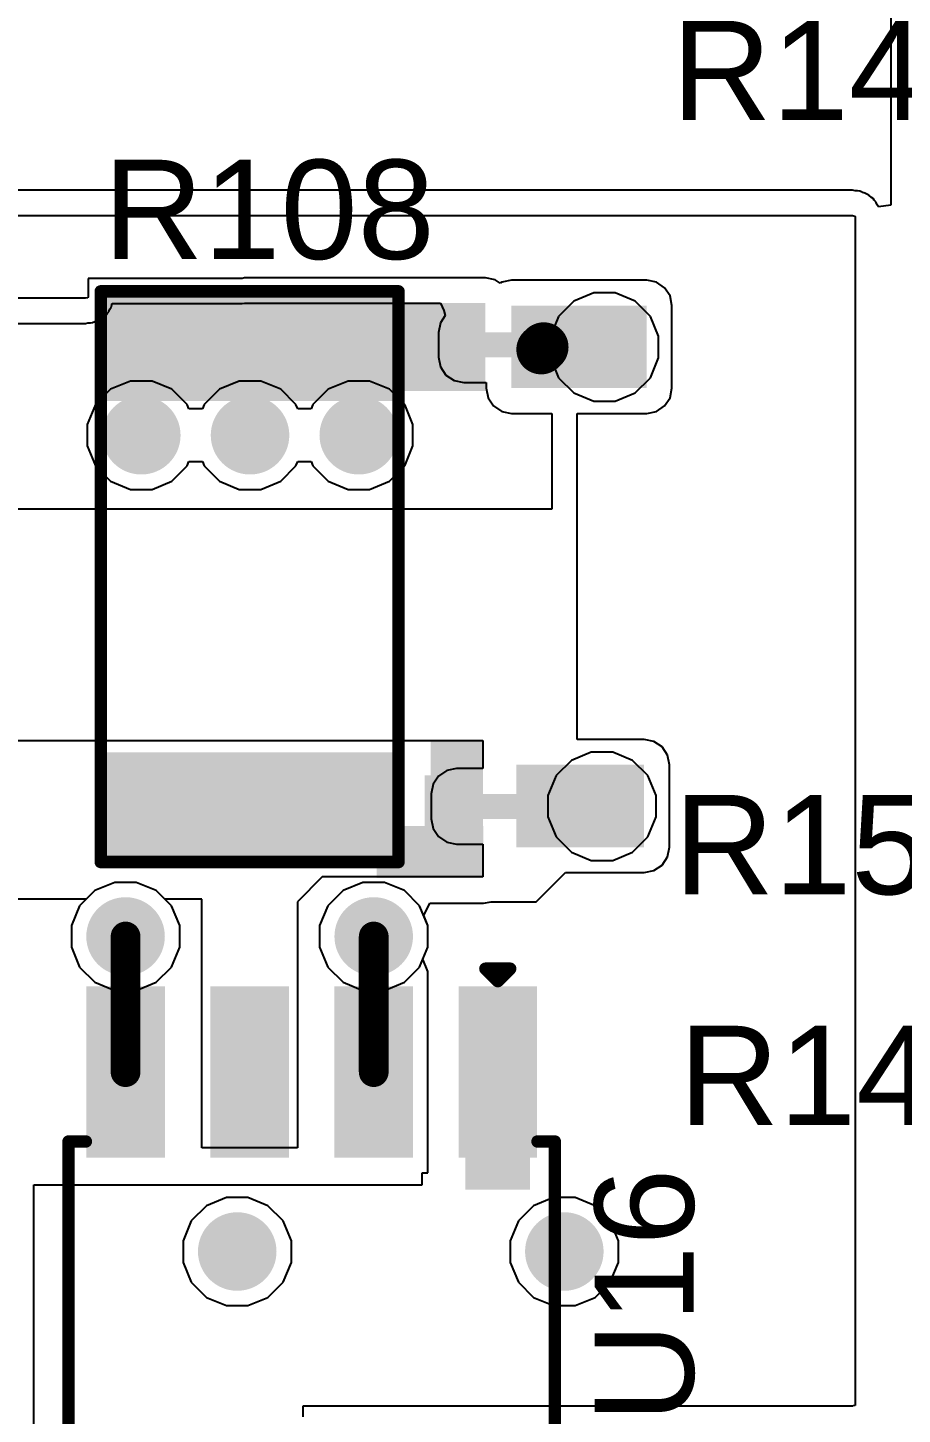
# Model space of a CAD drawing. Header units: millimetres. Extents: x 0 to 5423, y 0 to 5425.
# Drawn here: x 132.65 to 141.61, y 11.26 to 25.46 of the extents above; entities that cross this region are included whole.
import ezdxf

# ---------------------------------------------------------------- set-up
doc = ezdxf.new("R2010")
doc.units = ezdxf.units.MM
for name, color, linetype in [('BottomLayer', 5, 'Continuous'), ('BottomSolder', 6, 'Continuous'), ('TopLayer', 1, 'Continuous'), ('TopOverlay', 2, 'Continuous'), ('TopPaste', 8, 'Continuous'), ('TopSolder', 216, 'Continuous'), ('ViaHoleLayer', 16, 'Continuous')]:
    doc.layers.add(name, color=color, linetype=linetype)
doc.styles.add('Arial', font='', dxfattribs={"height": 0.2})
doc.styles.get('Arial').set_extended_font_data('Arial')

# ---------------------------------------------------------------- blocks, each defined once
blk = doc.blocks.new('N___T___P___62')
at = {"layer": 'TopLayer'}
for points in [[(-0.699, -0.318), (-0.699, 0.318), (-0.241, 0.318), (-0.241, -0.318)], [(0.241, -0.318), (0.241, 0.318), (0.699, 0.318), (0.699, -0.318)], [(-0.388, -0.125), (0.374, -0.125), (0.374, 0.129), (-0.388, 0.129)]]:
    blk.add_hatch(color=1, dxfattribs=at).paths.add_polyline_path(points)
at = {"layer": 'TopPaste'}
for points in [[(-0.699, -0.318), (-0.699, 0.318), (-0.241, 0.318), (-0.241, -0.318)], [(0.241, -0.318), (0.241, 0.318), (0.699, 0.318), (0.699, -0.318)]]:
    blk.add_hatch(color=8, dxfattribs=at).paths.add_polyline_path(points)
blk = doc.blocks.new('N___T___P___63')
at = {"layer": 'TopLayer'}
for points in [[(-0.699, -0.318), (-0.699, 0.318), (-0.241, 0.318), (-0.241, -0.318)], [(0.241, -0.318), (0.241, 0.318), (0.699, 0.318), (0.699, -0.318)], [(-0.389, -0.125), (0.373, -0.125), (0.373, 0.129), (-0.389, 0.129)]]:
    blk.add_hatch(color=1, dxfattribs=at).paths.add_polyline_path(points)
at = {"layer": 'TopPaste'}
for points in [[(-0.699, -0.318), (-0.699, 0.318), (-0.241, 0.318), (-0.241, -0.318)], [(0.241, -0.318), (0.241, 0.318), (0.699, 0.318), (0.699, -0.318)]]:
    blk.add_hatch(color=8, dxfattribs=at).paths.add_polyline_path(points)
blk = doc.blocks.new('SOIC_8_127')
at = {"layer": 'TopLayer'}
for points in [[(-1.925, 2.205), (-1.925, 1.605), (-3.475, 1.605), (-3.475, 2.205)], [(3.475, 2.205), (3.475, 1.605), (1.925, 1.605), (1.925, 2.205)], [(-1.925, 0.935), (-1.925, 0.335), (-3.475, 0.335), (-3.475, 0.935)], [(3.475, 0.935), (3.475, 0.335), (1.925, 0.335), (1.925, 0.935)], [(-1.925, -0.335), (-1.925, -0.935), (-3.475, -0.935), (-3.475, -0.335)], [(3.475, -0.335), (3.475, -0.935), (1.925, -0.935), (1.925, -0.335)], [(-1.925, -1.605), (-1.925, -2.205), (-3.475, -2.205), (-3.475, -1.605)], [(3.475, -1.605), (3.475, -2.205), (1.925, -2.205), (1.925, -1.605)]]:
    blk.add_hatch(color=1, dxfattribs=at).paths.add_polyline_path(points)
at = {"layer": 'TopOverlay'}
blk.add_hatch(color=2, dxfattribs=at).paths.add_polyline_path([(-1.828, 1.574), (-1.498, 1.574), (-1.498, 2.234), (-1.828, 2.234)])
at = {"layer": 'TopPaste'}
for points in [[(-1.925, 2.205), (-1.925, 1.605), (-3.475, 1.605), (-3.475, 2.205)], [(3.475, 2.205), (3.475, 1.605), (1.925, 1.605), (1.925, 2.205)], [(-1.925, 0.935), (-1.925, 0.335), (-3.475, 0.335), (-3.475, 0.935)], [(3.475, 0.935), (3.475, 0.335), (1.925, 0.335), (1.925, 0.935)], [(-1.925, -0.335), (-1.925, -0.935), (-3.475, -0.935), (-3.475, -0.335)], [(3.475, -0.335), (3.475, -0.935), (1.925, -0.935), (1.925, -0.335)], [(-1.925, -1.605), (-1.925, -2.205), (-3.475, -2.205), (-3.475, -1.605)], [(3.475, -1.605), (3.475, -2.205), (1.925, -2.205), (1.925, -1.605)]]:
    blk.add_hatch(color=8, dxfattribs=at).paths.add_polyline_path(points)
at = {"layer": 'TopSolder'}
for points in [[(-1.823, 2.307), (-1.823, 1.503), (-3.577, 1.503), (-3.577, 2.307)], [(3.577, 2.307), (3.577, 1.503), (1.823, 1.503), (1.823, 2.307)], [(-1.823, 1.037), (-1.823, 0.233), (-3.577, 0.233), (-3.577, 1.037)], [(3.577, 1.037), (3.577, 0.233), (1.823, 0.233), (1.823, 1.037)], [(-1.823, -0.233), (-1.823, -1.037), (-3.577, -1.037), (-3.577, -0.233)], [(3.577, -0.233), (3.577, -1.037), (1.823, -1.037), (1.823, -0.233)], [(-1.823, -1.503), (-1.823, -2.307), (-3.577, -2.307), (-3.577, -1.503)], [(3.577, -1.503), (3.577, -2.307), (1.823, -2.307), (1.823, -1.503)]]:
    blk.add_hatch(color=216, dxfattribs=at).paths.add_polyline_path(points)
at = {"layer": 'TopOverlay', "const_width": 0.127}
for points in [[(-1.991, 2.311), (-1.991, 2.489)], [(1.991, 2.489), (-1.991, 2.489)], [(1.991, 2.311), (1.991, 2.489)], [(-3.632, 1.905), (-3.759, 2.032)], [(-3.759, 1.778), (-3.759, 2.032)], [(-3.759, 1.778), (-3.632, 1.905)], [(-1.991, -2.489), (-1.991, -2.311)], [(1.991, -2.489), (1.991, -2.311)], [(1.991, -2.489), (-1.991, -2.489)]]:
    blk.add_lwpolyline(points, dxfattribs=at)
at = {"layer": 'TopOverlay', "const_width": 0.0635}
for points in [[(-2.022, 2.489, 1), (-1.959, 2.489, 1)], [(-2.022, 2.489, 1), (-1.959, 2.489, 1)], [(1.959, 2.489, 1), (2.022, 2.489, 1)], [(1.959, 2.489, 1), (2.022, 2.489, 1)], [(-2.022, 2.311, 1), (-1.959, 2.311, 1)], [(1.959, 2.311, 1), (2.022, 2.311, 1)], [(-3.791, 2.032, 1), (-3.727, 2.032, 1)], [(-3.791, 2.032, 1), (-3.727, 2.032, 1)], [(-3.664, 1.905, 1), (-3.6, 1.905, 1)], [(-3.664, 1.905, 1), (-3.6, 1.905, 1)], [(-3.791, 1.778, 1), (-3.727, 1.778, 1)], [(-3.791, 1.778, 1), (-3.727, 1.778, 1)], [(-2.022, -2.311, 1), (-1.959, -2.311, 1)], [(1.959, -2.311, 1), (2.022, -2.311, 1)], [(-2.022, -2.489, 1), (-1.959, -2.489, 1)], [(-2.022, -2.489, 1), (-1.959, -2.489, 1)], [(1.959, -2.489, 1), (2.022, -2.489, 1)], [(1.959, -2.489, 1), (2.022, -2.489, 1)]]:
    blk.add_lwpolyline(points, format="xyb", close=True, dxfattribs=at)
blk = doc.blocks.new('RES_2010_196')
at = {"layer": 'TopLayer'}
for points in [[(-2.8, 1.4), (-1.9, 1.4), (-1.9, -1.4), (-2.8, -1.4)], [(1.9, 1.4), (2.8, 1.4), (2.8, -1.4), (1.9, -1.4)]]:
    blk.add_hatch(color=1, dxfattribs=at).paths.add_polyline_path(points)
at = {"layer": 'TopPaste'}
for points in [[(-2.8, 1.4), (-1.9, 1.4), (-1.9, -1.4), (-2.8, -1.4)], [(1.9, 1.4), (2.8, 1.4), (2.8, -1.4), (1.9, -1.4)]]:
    blk.add_hatch(color=8, dxfattribs=at).paths.add_polyline_path(points)
at = {"layer": 'TopSolder'}
for points in [[(-2.902, 1.502), (-1.798, 1.502), (-1.798, -1.502), (-2.902, -1.502)], [(1.798, 1.502), (2.902, 1.502), (2.902, -1.502), (1.798, -1.502)]]:
    blk.add_hatch(color=216, dxfattribs=at).paths.add_polyline_path(points)
at = {"layer": 'TopOverlay', "const_width": 0.127}
for points in [[(-2.921, -1.524), (-2.921, 1.524)], [(2.921, 1.524), (-2.921, 1.524)], [(2.921, -1.524), (2.921, 1.524)], [(2.921, -1.524), (-2.921, -1.524)]]:
    blk.add_lwpolyline(points, dxfattribs=at)
at = {"layer": 'TopOverlay', "const_width": 0.0635}
for points in [[(-2.953, 1.524, 1), (-2.889, 1.524, 1)], [(-2.953, 1.524, 1), (-2.889, 1.524, 1)], [(2.889, 1.524, 1), (2.953, 1.524, 1)], [(2.889, 1.524, 1), (2.953, 1.524, 1)], [(-2.953, -1.524, 1), (-2.889, -1.524, 1)], [(-2.953, -1.524, 1), (-2.889, -1.524, 1)], [(2.889, -1.524, 1), (2.953, -1.524, 1)], [(2.889, -1.524, 1), (2.953, -1.524, 1)]]:
    blk.add_lwpolyline(points, format="xyb", close=True, dxfattribs=at)

msp = doc.modelspace()

# ---------------------------------------------------------------- hatches: boundary and pattern name
at = {"layer": 'BottomLayer'}
h = msp.add_hatch(color=5, dxfattribs=at)
edge = h.paths.add_edge_path()
edge.add_arc((138.557, 22.187), 0.3, 0, 360)
h = msp.add_hatch(color=5, dxfattribs=at)
edge = h.paths.add_edge_path()
edge.add_arc((133.816, 21.285), 0.3, 0, 360)
h = msp.add_hatch(color=5, dxfattribs=at)
edge = h.paths.add_edge_path()
edge.add_arc((134.929, 21.285), 0.3, 0, 360)
h = msp.add_hatch(color=5, dxfattribs=at)
edge = h.paths.add_edge_path()
edge.add_arc((136.042, 21.285), 0.3, 0, 360)
h = msp.add_hatch(color=5, dxfattribs=at)
edge = h.paths.add_edge_path()
edge.add_arc((138.532, 17.487), 0.3, 0, 360)
h = msp.add_hatch(color=5, dxfattribs=at)
edge = h.paths.add_edge_path()
edge.add_arc((133.655, 16.154), 0.3, 0, 360)
h = msp.add_hatch(color=5, dxfattribs=at)
edge = h.paths.add_edge_path()
edge.add_arc((136.195, 16.154), 0.3, 0, 360)
h = msp.add_hatch(color=5, dxfattribs=at)
edge = h.paths.add_edge_path()
edge.add_arc((134.798, 12.929), 0.3, 0, 360)
h = msp.add_hatch(color=5, dxfattribs=at)
edge = h.paths.add_edge_path()
edge.add_arc((138.146, 12.929), 0.3, 0, 360)
at = {"layer": 'BottomSolder'}
h = msp.add_hatch(color=6, dxfattribs=at)
edge = h.paths.add_edge_path()
edge.add_arc((138.557, 22.187), 0.402, 0, 360)
h = msp.add_hatch(color=6, dxfattribs=at)
edge = h.paths.add_edge_path()
edge.add_arc((133.816, 21.285), 0.402, 0, 360)
h = msp.add_hatch(color=6, dxfattribs=at)
edge = h.paths.add_edge_path()
edge.add_arc((134.929, 21.285), 0.402, 0, 360)
h = msp.add_hatch(color=6, dxfattribs=at)
edge = h.paths.add_edge_path()
edge.add_arc((136.042, 21.285), 0.402, 0, 360)
h = msp.add_hatch(color=6, dxfattribs=at)
edge = h.paths.add_edge_path()
edge.add_arc((138.532, 17.487), 0.402, 0, 360)
h = msp.add_hatch(color=6, dxfattribs=at)
edge = h.paths.add_edge_path()
edge.add_arc((133.655, 16.154), 0.402, 0, 360)
h = msp.add_hatch(color=6, dxfattribs=at)
edge = h.paths.add_edge_path()
edge.add_arc((136.195, 16.154), 0.402, 0, 360)
h = msp.add_hatch(color=6, dxfattribs=at)
edge = h.paths.add_edge_path()
edge.add_arc((134.798, 12.929), 0.402, 0, 360)
h = msp.add_hatch(color=6, dxfattribs=at)
edge = h.paths.add_edge_path()
edge.add_arc((138.146, 12.929), 0.402, 0, 360)
at = {"layer": 'TopLayer'}
for points in [[(137.338, 22.637), (134.874, 22.637), (134.874, 21.737), (137.338, 21.737)], [(137.605, 21.768), (138.989, 21.768), (138.989, 22.612), (137.605, 22.612)], [(136.779, 16.764), (137.312, 16.764), (137.312, 18.161), (136.779, 18.161)], [(137.655, 17.068), (138.963, 17.068), (138.963, 17.912), (137.655, 17.912)], [(137.317, 16.753), (137.317, 17.286), (136.224, 17.286), (136.224, 16.753)]]:
    msp.add_hatch(color=1, dxfattribs=at).paths.add_polyline_path(points)
h = msp.add_hatch(color=1, dxfattribs=at)
edge = h.paths.add_edge_path()
edge.add_arc((138.557, 22.187), 0.3, 0, 360)
h = msp.add_hatch(color=1, dxfattribs=at)
edge = h.paths.add_edge_path()
edge.add_arc((133.816, 21.285), 0.3, 0, 360)
h = msp.add_hatch(color=1, dxfattribs=at)
edge = h.paths.add_edge_path()
edge.add_arc((134.929, 21.285), 0.3, 0, 360)
h = msp.add_hatch(color=1, dxfattribs=at)
edge = h.paths.add_edge_path()
edge.add_arc((136.042, 21.285), 0.3, 0, 360)
h = msp.add_hatch(color=1, dxfattribs=at)
edge = h.paths.add_edge_path()
edge.add_arc((138.532, 17.487), 0.3, 0, 360)
h = msp.add_hatch(color=1, dxfattribs=at)
edge = h.paths.add_edge_path()
edge.add_arc((133.655, 16.154), 0.3, 0, 360)
h = msp.add_hatch(color=1, dxfattribs=at)
edge = h.paths.add_edge_path()
edge.add_arc((136.195, 16.154), 0.3, 0, 360)
h = msp.add_hatch(color=1, dxfattribs=at)
edge = h.paths.add_edge_path()
edge.add_arc((134.798, 12.929), 0.3, 0, 360)
h = msp.add_hatch(color=1, dxfattribs=at)
edge = h.paths.add_edge_path()
edge.add_arc((138.146, 12.929), 0.3, 0, 360)
at = {"layer": 'TopSolder'}
h = msp.add_hatch(color=216, dxfattribs=at)
edge = h.paths.add_edge_path()
edge.add_arc((138.557, 22.187), 0.402, 0, 360)
h = msp.add_hatch(color=216, dxfattribs=at)
edge = h.paths.add_edge_path()
edge.add_arc((133.816, 21.285), 0.402, 0, 360)
h = msp.add_hatch(color=216, dxfattribs=at)
edge = h.paths.add_edge_path()
edge.add_arc((134.929, 21.285), 0.402, 0, 360)
h = msp.add_hatch(color=216, dxfattribs=at)
edge = h.paths.add_edge_path()
edge.add_arc((136.042, 21.285), 0.402, 0, 360)
h = msp.add_hatch(color=216, dxfattribs=at)
edge = h.paths.add_edge_path()
edge.add_arc((138.532, 17.487), 0.402, 0, 360)
h = msp.add_hatch(color=216, dxfattribs=at)
edge = h.paths.add_edge_path()
edge.add_arc((133.655, 16.154), 0.402, 0, 360)
h = msp.add_hatch(color=216, dxfattribs=at)
edge = h.paths.add_edge_path()
edge.add_arc((136.195, 16.154), 0.402, 0, 360)
h = msp.add_hatch(color=216, dxfattribs=at)
edge = h.paths.add_edge_path()
edge.add_arc((134.798, 12.929), 0.402, 0, 360)
h = msp.add_hatch(color=216, dxfattribs=at)
edge = h.paths.add_edge_path()
edge.add_arc((138.146, 12.929), 0.402, 0, 360)
at = {"layer": 'ViaHoleLayer'}
h = msp.add_hatch(color=16, dxfattribs=at)
edge = h.paths.add_edge_path()
edge.add_arc((138.557, 22.187), 0.15, 0, 360)
h = msp.add_hatch(color=16, dxfattribs=at)
edge = h.paths.add_edge_path()
edge.add_arc((133.816, 21.285), 0.15, 0, 360)
h = msp.add_hatch(color=16, dxfattribs=at)
edge = h.paths.add_edge_path()
edge.add_arc((134.929, 21.285), 0.15, 0, 360)
h = msp.add_hatch(color=16, dxfattribs=at)
edge = h.paths.add_edge_path()
edge.add_arc((136.042, 21.285), 0.15, 0, 360)
h = msp.add_hatch(color=16, dxfattribs=at)
edge = h.paths.add_edge_path()
edge.add_arc((138.532, 17.487), 0.15, 0, 360)
h = msp.add_hatch(color=16, dxfattribs=at)
edge = h.paths.add_edge_path()
edge.add_arc((133.655, 16.154), 0.15, 0, 360)
h = msp.add_hatch(color=16, dxfattribs=at)
edge = h.paths.add_edge_path()
edge.add_arc((136.195, 16.154), 0.15, 0, 360)
h = msp.add_hatch(color=16, dxfattribs=at)
edge = h.paths.add_edge_path()
edge.add_arc((134.798, 12.929), 0.15, 0, 360)
h = msp.add_hatch(color=16, dxfattribs=at)
edge = h.paths.add_edge_path()
edge.add_arc((138.146, 12.929), 0.15, 0, 360)

# ---------------------------------------------------------------- linework, layer by layer
at = {"layer": 'BottomLayer'}
for p, q in [((138.447, 22.741), (138.243, 22.657)), ((138.667, 22.741), (138.447, 22.741)), ((138.871, 22.657), (138.667, 22.741)), ((138.243, 22.657), (138.087, 22.501)), ((139.027, 22.501), (138.871, 22.657)), ((138.087, 22.501), (138.003, 22.298)), ((139.111, 22.298), (139.027, 22.501)), ((138.003, 22.298), (138.003, 22.077)), ((139.111, 22.077), (139.111, 22.298)), ((138.003, 22.077), (138.087, 21.874)), ((139.027, 21.874), (139.111, 22.077)), ((138.087, 21.874), (138.243, 21.718)), ((138.871, 21.718), (139.027, 21.874)), ((133.502, 21.755), (133.346, 21.599)), ((133.706, 21.839), (133.502, 21.755)), ((133.926, 21.839), (133.706, 21.839)), ((134.13, 21.755), (133.926, 21.839)), ((134.286, 21.599), (134.13, 21.755)), ((134.615, 21.755), (134.459, 21.599)), ((134.819, 21.839), (134.615, 21.755)), ((135.039, 21.839), (134.819, 21.839)), ((135.243, 21.755), (135.039, 21.839)), ((135.399, 21.599), (135.243, 21.755)), ((135.729, 21.755), (135.573, 21.599)), ((135.932, 21.839), (135.729, 21.755)), ((136.153, 21.839), (135.932, 21.839)), ((136.356, 21.755), (136.153, 21.839)), ((136.512, 21.599), (136.356, 21.755)), ((138.243, 21.718), (138.447, 21.633)), ((138.667, 21.633), (138.871, 21.718)), ((133.346, 21.599), (133.262, 21.395)), ((134.304, 21.555), (134.286, 21.599)), ((134.459, 21.599), (134.441, 21.555)), ((135.417, 21.555), (135.399, 21.599)), ((135.573, 21.599), (135.555, 21.555)), ((136.596, 21.395), (136.512, 21.599)), ((138.447, 21.633), (138.667, 21.633)), ((134.441, 21.555), (134.304, 21.555)), ((135.555, 21.555), (135.417, 21.555)), ((133.262, 21.395), (133.262, 21.175)), ((136.596, 21.175), (136.596, 21.395)), ((133.262, 21.175), (133.346, 20.971)), ((136.512, 20.971), (136.596, 21.175)), ((134.286, 20.971), (134.304, 21.015)), ((134.304, 21.015), (134.441, 21.015)), ((134.441, 21.015), (134.459, 20.971)), ((135.399, 20.971), (135.417, 21.015)), ((135.417, 21.015), (135.555, 21.015)), ((135.555, 21.015), (135.573, 20.971)), ((133.346, 20.971), (133.502, 20.816)), ((134.13, 20.816), (134.286, 20.971)), ((134.459, 20.971), (134.615, 20.816)), ((135.243, 20.816), (135.399, 20.971)), ((135.573, 20.971), (135.729, 20.816)), ((136.356, 20.816), (136.512, 20.971)), ((133.502, 20.816), (133.706, 20.731)), ((133.706, 20.731), (133.926, 20.731)), ((133.926, 20.731), (134.13, 20.816)), ((134.615, 20.816), (134.819, 20.731)), ((134.819, 20.731), (135.039, 20.731)), ((135.039, 20.731), (135.243, 20.816)), ((135.729, 20.816), (135.932, 20.731)), ((135.932, 20.731), (136.153, 20.731)), ((136.153, 20.731), (136.356, 20.816)), ((138.421, 18.041), (138.218, 17.957)), ((138.642, 18.041), (138.421, 18.041)), ((138.845, 17.957), (138.642, 18.041)), ((138.218, 17.957), (138.062, 17.801)), ((139.001, 17.801), (138.845, 17.957)), ((138.062, 17.801), (137.978, 17.598)), ((139.086, 17.598), (139.001, 17.801)), ((137.978, 17.598), (137.978, 17.377)), ((139.086, 17.377), (139.086, 17.598)), ((137.978, 17.377), (138.062, 17.174)), ((139.001, 17.174), (139.086, 17.377)), ((138.062, 17.174), (138.218, 17.018)), ((138.845, 17.018), (139.001, 17.174)), ((138.218, 17.018), (138.421, 16.933)), ((138.421, 16.933), (138.642, 16.933)), ((138.642, 16.933), (138.845, 17.018)), ((133.341, 16.624), (133.185, 16.468)), ((133.545, 16.708), (133.341, 16.624)), ((133.765, 16.708), (133.545, 16.708)), ((133.969, 16.624), (133.765, 16.708)), ((134.124, 16.468), (133.969, 16.624)), ((135.881, 16.624), (135.725, 16.468)), ((136.085, 16.708), (135.881, 16.624)), ((136.305, 16.708), (136.085, 16.708)), ((136.509, 16.624), (136.305, 16.708)), ((136.664, 16.468), (136.509, 16.624)), ((133.185, 16.468), (133.101, 16.265)), ((134.209, 16.265), (134.124, 16.468)), ((135.725, 16.468), (135.641, 16.265)), ((136.749, 16.265), (136.664, 16.468)), ((133.101, 16.265), (133.101, 16.044)), ((134.209, 16.044), (134.209, 16.265)), ((135.641, 16.265), (135.641, 16.044)), ((136.749, 16.044), (136.749, 16.265)), ((133.101, 16.044), (133.185, 15.841)), ((134.124, 15.841), (134.209, 16.044)), ((135.641, 16.044), (135.725, 15.841)), ((136.664, 15.841), (136.749, 16.044)), ((133.185, 15.841), (133.341, 15.685)), ((133.969, 15.685), (134.124, 15.841)), ((135.725, 15.841), (135.881, 15.685)), ((136.509, 15.685), (136.664, 15.841)), ((133.341, 15.685), (133.545, 15.6)), ((133.765, 15.6), (133.969, 15.685)), ((135.881, 15.685), (136.085, 15.6)), ((136.305, 15.6), (136.509, 15.685)), ((133.545, 15.6), (133.765, 15.6)), ((136.085, 15.6), (136.305, 15.6)), ((134.484, 13.398), (134.328, 13.242)), ((134.688, 13.483), (134.484, 13.398)), ((134.908, 13.483), (134.688, 13.483)), ((135.112, 13.398), (134.908, 13.483)), ((135.268, 13.242), (135.112, 13.398)), ((137.832, 13.398), (137.676, 13.242)), ((138.036, 13.483), (137.832, 13.398)), ((138.256, 13.483), (138.036, 13.483)), ((138.46, 13.398), (138.256, 13.483)), ((138.615, 13.242), (138.46, 13.398)), ((134.328, 13.242), (134.244, 13.039)), ((135.352, 13.039), (135.268, 13.242)), ((137.676, 13.242), (137.592, 13.039)), ((138.7, 13.039), (138.615, 13.242)), ((134.244, 13.039), (134.244, 12.818)), ((135.352, 12.818), (135.352, 13.039)), ((137.592, 13.039), (137.592, 12.818)), ((138.7, 12.818), (138.7, 13.039)), ((134.244, 12.818), (134.328, 12.615)), ((135.268, 12.615), (135.352, 12.818)), ((137.592, 12.818), (137.676, 12.615)), ((138.615, 12.615), (138.7, 12.818)), ((134.328, 12.615), (134.484, 12.459)), ((135.112, 12.459), (135.268, 12.615)), ((137.676, 12.615), (137.832, 12.459)), ((138.46, 12.459), (138.615, 12.615)), ((134.484, 12.459), (134.688, 12.375)), ((134.688, 12.375), (134.908, 12.375)), ((134.908, 12.375), (135.112, 12.459)), ((137.832, 12.459), (138.036, 12.375)), ((138.036, 12.375), (138.256, 12.375)), ((138.256, 12.375), (138.46, 12.459))]:
    msp.add_line(p, q, dxfattribs=at)
at = {"layer": 'TopLayer'}
for p, q in [((141.488, 29.528), (141.488, 23.639)), ((141.097, 23.792), (132.39, 23.792)), ((141.122, 23.787), (141.097, 23.792)), ((141.147, 23.787), (141.122, 23.787)), ((141.17, 23.783), (141.147, 23.787)), ((141.194, 23.773), (141.17, 23.783)), ((141.196, 23.772), (141.194, 23.773)), ((141.198, 23.771), (141.196, 23.772)), ((141.212, 23.766), (141.198, 23.771)), ((141.222, 23.764), (141.212, 23.766)), ((141.23, 23.758), (141.222, 23.764)), ((141.263, 23.744), (141.23, 23.758)), ((141.289, 23.719), (141.263, 23.744)), ((141.263, 23.744), (141.263, 23.744)), ((141.263, 23.744), (141.263, 23.744)), ((141.306, 23.707), (141.289, 23.719)), ((141.317, 23.691), (141.306, 23.707)), ((141.335, 23.673), (141.317, 23.691)), ((141.338, 23.668), (141.335, 23.673)), ((141.335, 23.673), (141.335, 23.673)), ((141.335, 23.673), (141.335, 23.673)), ((141.347, 23.645), (141.338, 23.668)), ((141.362, 23.623), (141.347, 23.645)), ((141.488, 23.639), (141.362, 23.623)), ((132.39, 23.533), (141.097, 23.533)), ((141.097, 23.533), (141.119, 23.529)), ((141.119, 23.529), (141.122, 23.524)), ((141.122, 23.524), (141.122, 11.353)), ((134.849, 22.891), (133.271, 22.891)), ((133.271, 22.891), (133.271, 22.697)), ((134.874, 22.896), (134.849, 22.891)), ((137.338, 22.896), (134.874, 22.896)), ((137.437, 22.877), (137.338, 22.896)), ((137.49, 22.841), (137.437, 22.877)), ((137.605, 22.871), (137.505, 22.851)), ((138.989, 22.871), (137.605, 22.871)), ((139.088, 22.851), (138.989, 22.871)), ((137.505, 22.851), (137.49, 22.841)), ((139.172, 22.795), (139.088, 22.851)), ((139.228, 22.711), (139.172, 22.795)), ((139.248, 22.612), (139.228, 22.711)), ((133.245, 22.688), (131.374, 22.688)), ((133.268, 22.692), (133.245, 22.688)), ((133.27, 22.695), (133.268, 22.692)), ((133.271, 22.697), (133.27, 22.695)), ((133.485, 22.551), (133.495, 22.575)), ((133.495, 22.575), (133.509, 22.596)), ((133.509, 22.596), (133.51, 22.598)), ((133.51, 22.598), (133.515, 22.623)), ((133.51, 22.598), (133.51, 22.598)), ((133.51, 22.598), (133.51, 22.598)), ((133.515, 22.623), (133.519, 22.632)), ((133.519, 22.632), (134.849, 22.632)), ((134.849, 22.632), (134.874, 22.637)), ((134.874, 22.637), (134.9, 22.637)), ((134.9, 22.637), (134.9, 22.637)), ((134.9, 22.637), (136.878, 22.637)), ((136.878, 22.637), (136.913, 22.563)), ((139.248, 21.768), (139.248, 22.612)), ((131.798, 22.429), (133.245, 22.429)), ((133.245, 22.429), (133.27, 22.434)), ((133.27, 22.434), (133.296, 22.434)), ((133.296, 22.434), (133.318, 22.438)), ((133.318, 22.438), (133.342, 22.448)), ((133.342, 22.448), (133.344, 22.448)), ((133.344, 22.448), (133.347, 22.45)), ((133.347, 22.45), (133.354, 22.453)), ((133.354, 22.453), (133.369, 22.456)), ((133.369, 22.456), (133.382, 22.464)), ((133.382, 22.464), (133.412, 22.477)), ((133.412, 22.477), (133.435, 22.5)), ((133.412, 22.477), (133.412, 22.477)), ((133.412, 22.477), (133.412, 22.477)), ((133.435, 22.5), (133.453, 22.512)), ((133.453, 22.512), (133.465, 22.53)), ((133.465, 22.53), (133.483, 22.548)), ((133.483, 22.548), (133.485, 22.551)), ((136.877, 22.437), (136.857, 22.338)), ((136.926, 22.51), (136.877, 22.437)), ((136.913, 22.563), (136.926, 22.51)), ((136.857, 22.338), (136.857, 22.084)), ((136.857, 22.084), (136.877, 21.985)), ((136.877, 21.985), (136.933, 21.901)), ((136.933, 21.901), (137.017, 21.845)), ((137.017, 21.845), (137.116, 21.825)), ((137.116, 21.825), (137.346, 21.825)), ((137.346, 21.825), (137.346, 21.768)), ((137.346, 21.768), (137.365, 21.669)), ((139.228, 21.669), (139.248, 21.768)), ((137.365, 21.669), (137.421, 21.585)), ((137.421, 21.585), (137.505, 21.529)), ((139.088, 21.529), (139.172, 21.585)), ((139.172, 21.585), (139.228, 21.669)), ((137.505, 21.529), (137.605, 21.509)), ((137.605, 21.509), (138.019, 21.509)), ((138.019, 21.509), (138.019, 20.528)), ((138.278, 18.171), (138.278, 21.509)), ((138.278, 21.509), (138.989, 21.509)), ((138.989, 21.509), (139.088, 21.529)), ((138.019, 20.528), (132.15, 20.528)), ((138.963, 18.171), (138.278, 18.171)), ((139.063, 18.151), (138.963, 18.171)), ((132.318, 18.161), (137.312, 18.161)), ((137.312, 18.161), (137.312, 17.872)), ((139.147, 18.095), (139.063, 18.151)), ((139.203, 18.011), (139.147, 18.095)), ((139.222, 17.912), (139.203, 18.011)), ((139.222, 17.068), (139.222, 17.912)), ((136.858, 17.796), (136.802, 17.712)), ((136.942, 17.852), (136.858, 17.796)), ((137.041, 17.872), (136.942, 17.852)), ((137.312, 17.872), (137.041, 17.872)), ((136.802, 17.712), (136.782, 17.613)), ((136.782, 17.613), (136.782, 17.359)), ((136.782, 17.359), (136.802, 17.26)), ((136.802, 17.26), (136.858, 17.176)), ((136.858, 17.176), (136.942, 17.119)), ((136.942, 17.119), (137.041, 17.1)), ((137.041, 17.1), (137.312, 17.1)), ((137.312, 17.1), (137.312, 16.764)), ((139.203, 16.969), (139.222, 17.068)), ((139.147, 16.885), (139.203, 16.969)), ((135.669, 16.764), (135.415, 16.51)), ((137.312, 16.764), (135.669, 16.764)), ((137.859, 16.509), (138.158, 16.809)), ((138.158, 16.809), (138.963, 16.809)), ((138.963, 16.809), (139.063, 16.829)), ((139.063, 16.829), (139.147, 16.885)), ((133.341, 16.624), (133.252, 16.535)), ((133.545, 16.708), (133.341, 16.624)), ((133.765, 16.708), (133.545, 16.708)), ((133.969, 16.624), (133.765, 16.708)), ((134.057, 16.535), (133.969, 16.624)), ((133.252, 16.535), (132.435, 16.535)), ((134.434, 16.535), (134.057, 16.535)), ((134.434, 13.99), (134.434, 16.535)), ((135.415, 16.51), (135.415, 13.99)), ((136.707, 16.367), (136.769, 16.494)), ((136.769, 16.494), (137.317, 16.494)), ((137.317, 16.494), (137.396, 16.509)), ((137.396, 16.509), (137.859, 16.509)), ((136.749, 16.265), (136.707, 16.367)), ((136.749, 16.044), (136.749, 16.265)), ((136.698, 15.921), (136.749, 16.044)), ((136.748, 15.794), (136.698, 15.921)), ((136.749, 15.794), (136.748, 15.794)), ((136.749, 13.736), (136.749, 15.794)), ((135.415, 13.99), (134.434, 13.99)), ((136.69, 13.613), (136.69, 13.736)), ((136.69, 13.736), (136.749, 13.736)), ((132.715, 13.486), (132.715, 13.613)), ((132.715, 13.613), (136.69, 13.613)), ((132.715, 10.576), (132.715, 13.486)), ((135.521, 11.345), (135.471, 11.345)), ((135.471, 11.345), (135.471, 11.238)), ((141.097, 11.345), (135.521, 11.345)), ((135.521, 11.345), (135.521, 11.345)), ((141.099, 11.346), (141.097, 11.345)), ((141.103, 11.348), (141.099, 11.346)), ((141.121, 11.352), (141.103, 11.348)), ((141.122, 11.353), (141.121, 11.352)), ((141.121, 11.352), (141.121, 11.352)), ((141.121, 11.352), (141.121, 11.352))]:
    msp.add_line(p, q, dxfattribs=at)
for points, const_width in [([(137.909, 22.162), (137.935, 22.187)], 0.508), ([(133.655, 14.765), (133.655, 16.154)], 0.305), ([(136.195, 14.765), (136.195, 16.154)], 0.305)]:
    msp.add_lwpolyline(points, dxfattribs=dict(at, const_width=const_width))
for points, const_width in [([(137.808, 22.187, 1), (138.062, 22.187, 1)], 0.254), ([(137.782, 22.162, 1), (138.036, 22.162, 1)], 0.254), ([(133.579, 16.154, 1), (133.731, 16.154, 1)], 0.152), ([(136.119, 16.154, 1), (136.271, 16.154, 1)], 0.152), ([(133.579, 14.765, 1), (133.731, 14.765, 1)], 0.152), ([(136.119, 14.765, 1), (136.271, 14.765, 1)], 0.152)]:
    msp.add_lwpolyline(points, format="xyb", close=True, dxfattribs=dict(at, const_width=const_width))

# ---------------------------------------------------------------- block references
for name, p, rotation in [('RES_2010_196', (134.925, 19.837), 270), ('N___T___P___62', (137.49, 22.213), 180), ('N___T___P___63', (137.414, 17.487), 180), ('SOIC_8_127', (135.56, 12.065), 270)]:
    msp.add_blockref(name, p, dxfattribs=dict(rotation=rotation))

# ---------------------------------------------------------------- texts
at = {"layer": 'TopOverlay', "style": 'Arial'}
for s, p in [('R148', (139.243, 24.511)), ('R108', (133.427, 23.089)), ('R153', (139.269, 16.586)), ('R147', (139.32, 14.224))]:
    msp.add_text(s, height=1.016, dxfattribs=at).set_placement(p)
msp.add_text('U16', height=1.016, rotation=90, dxfattribs=at).set_placement((139.471, 11.176))

doc.saveas('drawing.dxf')
